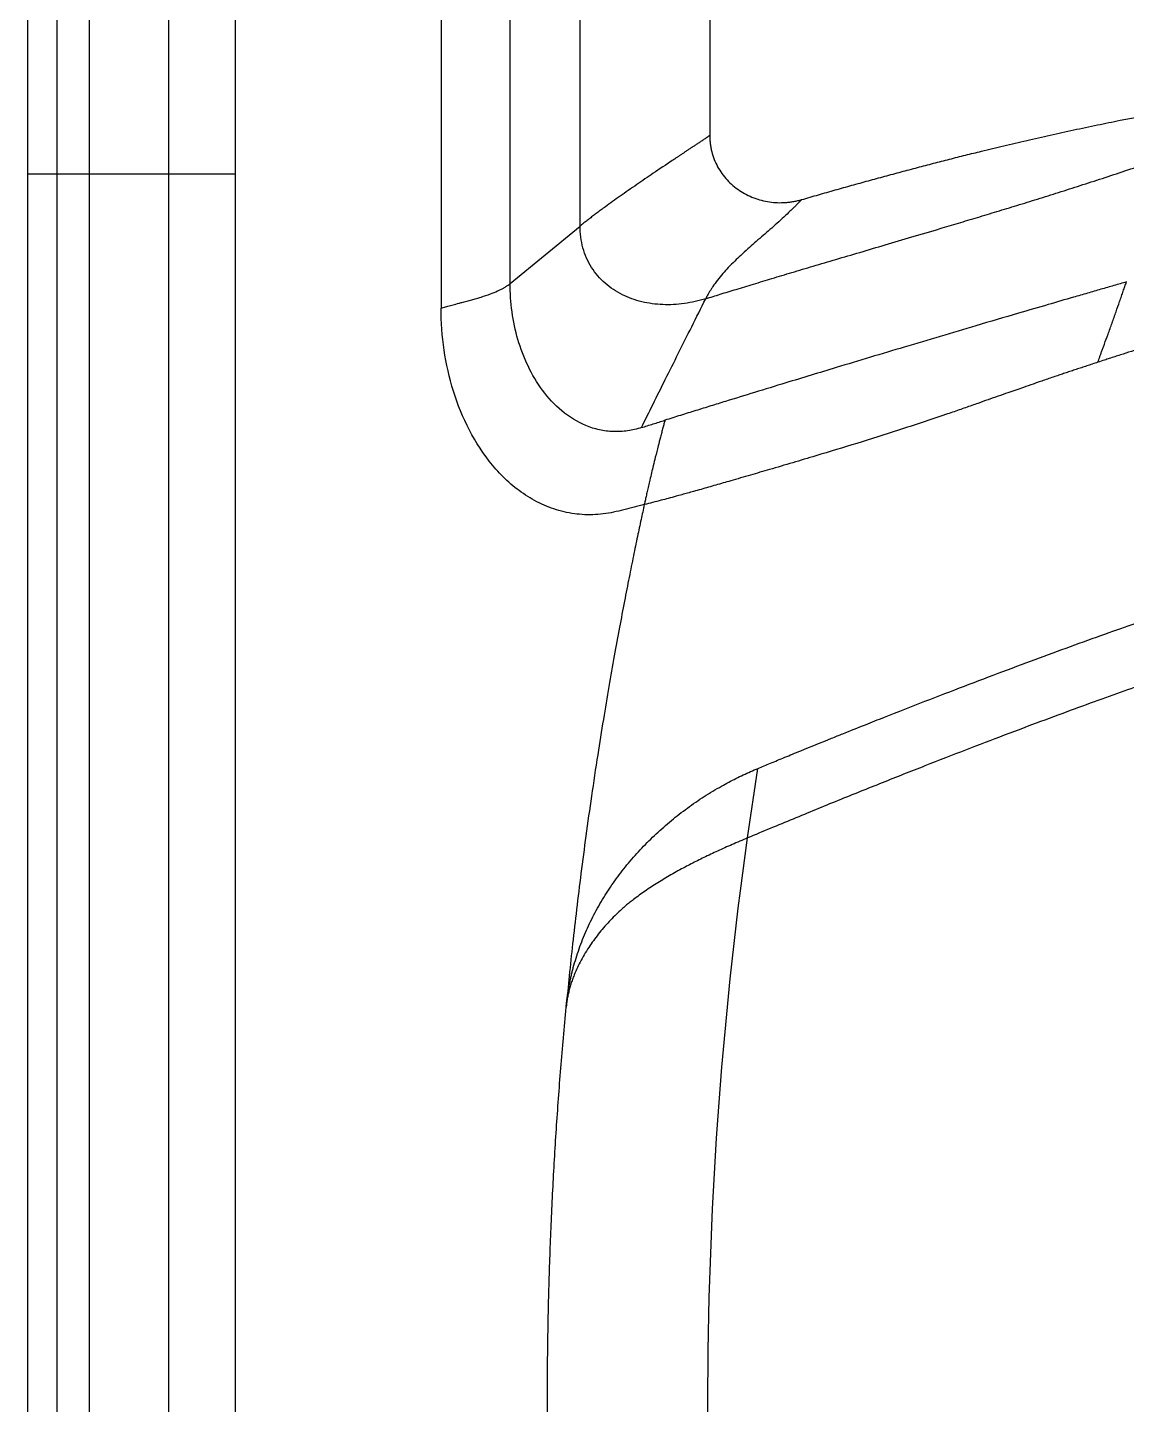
# Model space of a CAD drawing. Extents: x 526 to 610, y 679 to 808.
# Drawn here: x 526.13 to 532.97, y 723.21 to 731.78 of the extents above; entities that cross this region are included whole.
import ezdxf

# ---------------------------------------------------------------- set-up
doc = ezdxf.new("R2010")
doc.units = 0
doc.header["$MEASUREMENT"] = 0
doc.layers.add('1', color=4, linetype='Continuous')

# ---------------------------------------------------------------- blocks, each defined once
blk = doc.blocks.new('JETSETTER LX')
at = {"layer": '1', "color": 4, "linetype": 'Continuous', "lineweight": 25}
for p, q in [((0, 64.9896), (0, 33.9948)), ((0, 33.9948), (0, 3))]:
    blk.add_line(p, q, dxfattribs=at)
at = {"layer": '1', "color": 3, "linetype": 'Continuous', "lineweight": 25}
for p, q in [((0.184, 33.9948), (0.1836, 64.5725)), ((0.3871, 33.9948), (0.3865, 64.2958)), ((0.878, 63.6626), (0.878, 33.9948)), ((1.2959, 33.9948), (1.2959, 63.1537)), ((2.5769, 62.9188), (2.5769, 33.1579)), ((3.0069, 33.9948), (3.0069, 62.9188)), ((3.4432, 33.6687), (3.4432, 40.1638)), ((4.2507, 39.9116), (4.2507, 34.232)), ((0.1836, 3.4171), (0.184, 33.9948)), ((0.3865, 3.6938), (0.3871, 33.9948)), ((0.878, 33.9948), (0.878, 4.327)), ((1.2959, 4.8358), (1.2959, 33.9948)), ((3.0069, 33.3105), (3.0069, 33.9948)), ((3.0069, 33.3105), (3.4432, 33.6687)), ((4.4866, 29.8579), (4.5514, 30.2911)), ((3.3564, 28.8075), (3.356, 28.8034))]:
    blk.add_line(p, q, dxfattribs=at)
for points, knots in [([(4.8235, 33.8333), (4.8584, 33.8434), (4.9281, 33.8636), (5.0323, 33.8932), (5.136, 33.9224), (5.239, 33.9509), (5.3415, 33.9789), (5.4434, 34.0063), (5.5446, 34.0332), (5.6453, 34.0595), (5.7454, 34.0852), (5.8449, 34.1103), (5.9573, 34.1383), (6.0841, 34.169), (6.227, 34.2025), (6.3722, 34.2354), (6.5189, 34.2676), (6.6639, 34.2982), (6.7919, 34.3242), (6.9008, 34.3454), (6.9911, 34.3624), (7.05, 34.3729), (7.0786, 34.378)], [0, 0, 0, 0, 0.0470092, 0.0937059, 0.1400907, 0.1861642, 0.2319269, 0.2773796, 0.3225228, 0.3673572, 0.4118835, 0.4561023, 0.5000143, 0.5615577, 0.6247639, 0.6896327, 0.7539971, 0.8188814, 0.8812324, 0.9227502, 0.9623387, 1, 1, 1, 1]), ([(4.2507, 34.2321), (4.2442, 34.2277), (4.2312, 34.2191), (4.2121, 34.2064), (4.1934, 34.194), (4.1751, 34.1819), (4.1573, 34.17), (4.1399, 34.1585), (4.123, 34.1473), (4.1066, 34.1363), (4.0906, 34.1257), (4.0751, 34.1153), (4.06, 34.1053), (4.0454, 34.0955), (4.0312, 34.086), (3.9817, 34.053), (3.9021, 33.9994), (3.7928, 33.9248), (3.6926, 33.8552), (3.6204, 33.8036), (3.5747, 33.7701), (3.5497, 33.7516), (3.5259, 33.7338), (3.5034, 33.7165), (3.482, 33.6999), (3.4619, 33.684), (3.4494, 33.6738), (3.4432, 33.6687)], [0, 0, 0, 0, 0.0207645, 0.0410824, 0.0609537, 0.0803783, 0.0993563, 0.1178878, 0.1359727, 0.153611, 0.1708028, 0.187548, 0.2038468, 0.2196992, 0.2351051, 0.2500646, 0.3816739, 0.5000157, 0.6293088, 0.7499469, 0.7870523, 0.8236889, 0.8598611, 0.8955735, 0.9308307, 0.9656379, 1, 1, 1, 1]), ([(4.2507, 34.232), (4.2507, 34.2278), (4.2508, 34.2193), (4.2514, 34.2067), (4.2524, 34.1941), (4.2538, 34.1815), (4.2555, 34.169), (4.2577, 34.1566), (4.2602, 34.1442), (4.2661, 34.1196), (4.2777, 34.0833), (4.2992, 34.0375), (4.3262, 33.9946), (4.369, 33.9424), (4.4338, 33.8874), (4.5093, 33.8488), (4.5736, 33.8283), (4.6232, 33.8183), (4.6736, 33.8137), (4.7158, 33.8144), (4.7493, 33.8177), (4.7742, 33.8215), (4.799, 33.8266), (4.8153, 33.831), (4.8235, 33.8333)], [0, 0, 0, 0, 0.015722, 0.031389, 0.047018, 0.062622, 0.078217, 0.093818, 0.109442, 0.125102, 0.187573, 0.250127, 0.312449, 0.375154, 0.49997, 0.624813, 0.687234, 0.749859, 0.812348, 0.874907, 0.906051, 0.937223, 0.96851, 1, 1, 1, 1]), ([(4.2259, 33.2162), (4.2561, 33.2255), (4.3192, 33.2451), (4.4181, 33.2754), (4.5255, 33.3081), (4.6414, 33.343), (4.7658, 33.3803), (4.8986, 33.4198), (5.0398, 33.4616), (5.1894, 33.5058), (5.3474, 33.5524), (5.5138, 33.6016), (5.6657, 33.6466), (5.8016, 33.6872), (5.9198, 33.7227), (6.0414, 33.7596), (6.1662, 33.7977), (6.2943, 33.8373), (6.4258, 33.8785), (6.5604, 33.9213), (6.6983, 33.9659), (6.8393, 34.0124), (6.9835, 34.0609), (7.0804, 34.0945), (7.1294, 34.1114)], [0, 0, 0, 0, 0.031033, 0.064957, 0.10177, 0.141468, 0.18405, 0.229514, 0.27786, 0.329087, 0.383198, 0.440197, 0.500088, 0.539523, 0.580146, 0.621959, 0.664966, 0.709173, 0.754584, 0.801208, 0.849051, 0.898123, 0.948435, 1, 1, 1, 1]), ([(0, 33.9948), (0.0035, 33.9948), (0.0106, 33.9948), (0.0217, 33.9948), (0.0331, 33.9948), (0.045, 33.9948), (0.0572, 33.9948), (0.0698, 33.9948), (0.0827, 33.9948), (0.0961, 33.9948), (0.1098, 33.9948), (0.1239, 33.9948), (0.1384, 33.9948), (0.1532, 33.9948), (0.1684, 33.9948), (0.1788, 33.9948), (0.184, 33.9948)], [0, 0, 0, 0, 0.072384, 0.144622, 0.216714, 0.288659, 0.360457, 0.432108, 0.503611, 0.574967, 0.646176, 0.717237, 0.78815, 0.858915, 0.929532, 1, 1, 1, 1]), ([(0.184, 33.9948), (0.1871, 33.9948), (0.1938, 33.9948), (0.2148, 33.9948), (0.2291, 33.9948), (0.2645, 33.9948), (0.2856, 33.9948), (0.333, 33.9948), (0.3593, 33.9948), (0.3871, 33.9948)], [0, 0, 0, 0, 0.25, 0.25, 0.5, 0.5, 0.75, 0.75, 1, 1, 1, 1]), ([(0.878, 33.9948), (0.9394, 33.9948), (1.0068, 33.9948), (1.1482, 33.9948), (1.222, 33.9948), (1.2959, 33.9948)], [0, 0, 0, 0, 0.5, 0.5, 1, 1, 1, 1]), ([(4.8235, 33.8332), (4.8184, 33.8279), (4.808, 33.8173), (4.7922, 33.8013), (4.7759, 33.7852), (4.7592, 33.7689), (4.7348, 33.7455), (4.7011, 33.7142), (4.6589, 33.6759), (4.6155, 33.6377), (4.5727, 33.6005), (4.5301, 33.5635), (4.487, 33.5255), (4.4456, 33.488), (4.4048, 33.4493), (4.3672, 33.4112), (4.3307, 33.3713), (4.2983, 33.3316), (4.2751, 33.2994), (4.2598, 33.2759), (4.2501, 33.2603), (4.2413, 33.245), (4.2331, 33.2303), (4.2283, 33.2209), (4.2259, 33.2162)], [0, 0, 0, 0, 0.024046, 0.0485699, 0.0735716, 0.0990511, 0.1250083, 0.1844279, 0.2500105, 0.3125123, 0.3750166, 0.4375228, 0.5000275, 0.5665673, 0.6250322, 0.6905309, 0.7500169, 0.8142305, 0.8749826, 0.9002879, 0.9254183, 0.9503992, 0.9752533, 1, 1, 1, 1]), ([(4.2259, 33.2162), (4.1821, 33.2026), (4.0927, 33.1822), (3.9575, 33.175), (3.8263, 33.1928), (3.7039, 33.2365), (3.6319, 33.2839), (3.5671, 33.3406), (3.5383, 33.3737), (3.4912, 33.448), (3.4729, 33.4894), (3.4489, 33.5768), (3.4432, 33.6228), (3.4432, 33.6687)], [0, 0, 0, 0, 0.125, 0.25, 0.375, 0.5, 0.625, 0.625, 0.75, 0.75, 0.875, 0.875, 1, 1, 1, 1]), ([(2.5769, 33.1579), (2.5814, 33.1592), (2.5906, 33.1618), (2.6048, 33.1658), (2.6198, 33.1699), (2.6356, 33.1742), (2.6521, 33.1786), (2.6694, 33.1832), (2.6873, 33.188), (2.71, 33.194), (2.737, 33.2013), (2.7677, 33.2096), (2.7976, 33.218), (2.8374, 33.2299), (2.8826, 33.2449), (2.9219, 33.2606), (2.9479, 33.273), (2.9649, 33.282), (2.9803, 33.2913), (2.9944, 33.3007), (3.0027, 33.3073), (3.0069, 33.3105)], [0, 0, 0, 0, 0.025848, 0.05322, 0.082118, 0.11254, 0.144488, 0.177962, 0.212962, 0.249488, 0.312038, 0.374571, 0.437492, 0.499965, 0.63389, 0.750377, 0.802875, 0.854071, 0.903981, 0.952618, 1, 1, 1, 1]), ([(3.825, 32.4133), (3.7969, 32.4045), (3.7393, 32.3912), (3.6509, 32.3861), (3.5629, 32.397), (3.5066, 32.4147), (3.425, 32.4482), (3.3745, 32.4798), (3.2842, 32.555), (3.204, 32.6423), (3.1139, 32.7949), (3.0723, 32.9054), (3.0227, 33.0749), (3.0069, 33.1928), (3.0069, 33.3105)], [0, 0, 0, 0, 0.0625, 0.125, 0.1875, 0.25, 0.25, 0.375, 0.375, 0.5, 0.625, 0.75, 0.75, 1, 1, 1, 1]), ([(6.8474, 33.3206), (6.8345, 33.3169), (6.8085, 33.3095), (6.769, 33.2981), (6.7288, 33.2865), (6.6879, 33.2748), (6.6462, 33.2627), (6.6038, 33.2505), (6.5607, 33.238), (6.4794, 33.2144), (6.3514, 33.1772), (6.1492, 33.1181), (5.8525, 33.0308), (5.474, 32.9184), (5.0774, 32.7992), (4.765, 32.7042), (4.5347, 32.6337), (4.3788, 32.5857), (4.2568, 32.548), (4.1634, 32.5191), (4.0681, 32.4894), (4.0039, 32.4694), (3.9715, 32.4593)], [0, 0, 0, 0, 0.014662, 0.029534, 0.044617, 0.05991, 0.075412, 0.091125, 0.107048, 0.12318, 0.180814, 0.246934, 0.341359, 0.496136, 0.641065, 0.747346, 0.812804, 0.873537, 0.904221, 0.935527, 0.967454, 1, 1, 1, 1]), ([(6.669, 32.8203), (6.6709, 32.8255), (6.6747, 32.8365), (6.6807, 32.8534), (6.6873, 32.8716), (6.6944, 32.8911), (6.702, 32.9118), (6.7148, 32.9466), (6.7335, 32.9978), (6.7579, 33.0652), (6.7819, 33.1333), (6.8013, 33.1889), (6.8161, 33.2314), (6.827, 33.2628), (6.8374, 33.2924), (6.8441, 33.3113), (6.8474, 33.3206)], [0, 0, 0, 0, 0.0298634, 0.0622055, 0.0970267, 0.1343269, 0.1741066, 0.2163672, 0.3357773, 0.4723116, 0.6122951, 0.741937, 0.810334, 0.8761332, 0.9393511, 1, 1, 1, 1]), ([(8.2644, 33.3031), (8.2613, 33.3019), (8.2555, 33.2996), (8.2467, 33.2965), (8.2384, 33.2937), (8.2306, 33.2911), (8.2234, 33.2888), (8.2098, 33.2847), (8.1896, 33.2789), (8.1606, 33.2711), (8.1304, 33.2634), (8.0869, 33.2524), (8.0041, 33.2314), (7.8651, 33.1919), (7.6714, 33.134), (7.4518, 33.0681), (7.2104, 32.9942), (6.9916, 32.925), (6.844, 32.8774), (6.7747, 32.8548), (6.7419, 32.8441), (6.7068, 32.8326), (6.6832, 32.8248), (6.6692, 32.8203)], [0, 0, 0, 0, 0.012758, 0.024601, 0.03552, 0.045507, 0.054556, 0.062662, 0.095519, 0.125305, 0.157454, 0.187785, 0.250126, 0.374969, 0.500202, 0.622853, 0.750216, 0.875108, 0.937553, 0.953064, 0.968777, 0.981526, 1, 1, 1, 1]), ([(3.825, 32.4133), (3.8492, 32.4621), (3.8988, 32.5621), (3.9753, 32.7156), (4.0556, 32.8764), (4.1395, 33.0442), (4.1967, 33.1581), (4.2259, 33.2162)], [0, 0, 0, 0, 0.181344, 0.372319, 0.572666, 0.782038, 1, 1, 1, 1]), ([(3.8429, 31.9338), (3.8005, 31.923), (3.7581, 31.9124), (3.6944, 31.8965), (3.6733, 31.8911), (3.6305, 31.8821), (3.6089, 31.8785), (3.5437, 31.8706), (3.4559, 31.8678), (3.3258, 31.8888), (3.2019, 31.9337), (3.0877, 31.9992), (2.9853, 32.0818), (2.9253, 32.1458), (2.8415, 32.2467), (2.7938, 32.3206), (2.713, 32.4758), (2.647, 32.6386), (2.5896, 32.8955), (2.5769, 33.0704), (2.5769, 33.1579)], [0, 0, 0, 0, 0.0625, 0.0625, 0.09375, 0.09375, 0.125, 0.125, 0.1875, 0.25, 0.3125, 0.375, 0.4375, 0.5, 0.5, 0.625, 0.625, 0.75, 0.875, 1, 1, 1, 1]), ([(6.6692, 32.8202), (6.6577, 32.8164), (6.6349, 32.8089), (6.6008, 32.7977), (6.5673, 32.7867), (6.5346, 32.7758), (6.5025, 32.7652), (6.4711, 32.7547), (6.4404, 32.7444), (6.4077, 32.7334), (6.3734, 32.7218), (6.3435, 32.7115), (6.3207, 32.7036), (6.3055, 32.6983), (6.2919, 32.6936), (6.279, 32.6892), (6.2505, 32.6794), (6.21, 32.6655), (6.1578, 32.6474), (6.1051, 32.6291), (6.0474, 32.6089), (5.9849, 32.5869), (5.9429, 32.5719), (5.9217, 32.5644)], [0, 0, 0, 0, 0.048718, 0.096279, 0.142684, 0.187931, 0.23202, 0.27495, 0.316721, 0.357333, 0.408153, 0.455612, 0.477741, 0.499867, 0.516631, 0.532358, 0.551182, 0.63041, 0.693243, 0.757307, 0.837646, 0.918545, 1, 1, 1, 1]), ([(5.9217, 32.5644), (5.9091, 32.5599), (5.8834, 32.5508), (5.8442, 32.5371), (5.804, 32.5231), (5.7628, 32.509), (5.6863, 32.4829), (5.5746, 32.4454), (5.3909, 32.3855), (5.1705, 32.3159), (4.9024, 32.2342), (4.6805, 32.1687), (4.5032, 32.1172), (4.3916, 32.0849), (4.2888, 32.0552), (4.2116, 32.0332), (4.1532, 32.0166), (4.1013, 32.002), (4.0486, 31.9876), (3.9937, 31.9727), (3.9451, 31.9598), (3.8955, 31.9469), (3.8602, 31.9381), (3.8429, 31.9338)], [0, 0, 0, 0, 0.019684, 0.03982, 0.060409, 0.081448, 0.102936, 0.176961, 0.250016, 0.376798, 0.500001, 0.636618, 0.692134, 0.749997, 0.793495, 0.836325, 0.857887, 0.87501, 0.908708, 0.931275, 0.951255, 0.976125, 1, 1, 1, 1]), ([(3.825, 32.4133), (3.8494, 32.4209), (3.8738, 32.4286), (3.9227, 32.444), (3.9471, 32.4516), (3.9715, 32.4593)], [0, 0, 0, 0, 0.5, 0.5, 1, 1, 1, 1]), ([(3.9715, 32.4593), (3.9705, 32.4556), (3.9685, 32.4482), (3.9653, 32.4366), (3.9621, 32.4244), (3.9586, 32.4115), (3.955, 32.398), (3.9513, 32.3837), (3.9474, 32.3688), (3.9402, 32.3414), (3.9285, 32.2961), (3.9135, 32.2365), (3.8961, 32.1659), (3.8817, 32.1054), (3.8692, 32.051), (3.8614, 32.0168), (3.8544, 31.986), (3.8484, 31.9587), (3.8446, 31.9417), (3.8429, 31.9338)], [0, 0, 0, 0, 0.028219, 0.057323, 0.087307, 0.118161, 0.149875, 0.182439, 0.215844, 0.250077, 0.362961, 0.500051, 0.59642, 0.749947, 0.811813, 0.86785, 0.917944, 0.962015, 1, 1, 1, 1]), ([(3.8429, 31.9338), (3.8363, 31.9031), (3.822, 31.837), (3.7995, 31.7308), (3.7746, 31.6105), (3.7475, 31.4761), (3.7184, 31.3276), (3.6875, 31.1649), (3.655, 30.988), (3.6214, 30.7968), (3.5868, 30.5914), (3.5504, 30.3637), (3.5141, 30.1223), (3.4793, 29.8757), (3.4484, 29.6402), (3.4209, 29.416), (3.3967, 29.2031), (3.3752, 29.0016), (3.3626, 28.8709), (3.3564, 28.8075)], [0, 0, 0, 0, 0.0297858, 0.0640745, 0.1028678, 0.1461667, 0.193972, 0.2462832, 0.303099, 0.3644166, 0.4302313, 0.5005366, 0.5828697, 0.6615458, 0.736561, 0.8079133, 0.8756026, 0.9396306, 1, 1, 1, 1]), ([(4.5515, 30.2912), (4.5641, 30.2964), (4.5902, 30.3072), (4.6306, 30.3239), (4.6737, 30.3416), (4.7194, 30.3604), (4.7678, 30.3802), (4.8652, 30.42), (4.9699, 30.4624), (5.104, 30.5164), (5.214, 30.5603), (5.3853, 30.6283), (5.677, 30.7426), (6.0824, 30.8975), (6.4602, 31.0369), (6.7373, 31.1363), (6.9335, 31.2054), (7.1122, 31.2671), (7.2495, 31.3135), (7.3497, 31.3469), (7.4209, 31.3704), (7.4864, 31.3918), (7.5367, 31.408), (7.5746, 31.4202), (7.6021, 31.429), (7.6282, 31.4373), (7.6527, 31.445), (7.6758, 31.4523), (7.6974, 31.4591), (7.7176, 31.4654), (7.7299, 31.4692), (7.736, 31.4711)], [0, 0, 0, 0, 0.008814, 0.018268, 0.028362, 0.039099, 0.050481, 0.06251, 0.108021, 0.125014, 0.158739, 0.187522, 0.250025, 0.374977, 0.499925, 0.564058, 0.624933, 0.68868, 0.749935, 0.781855, 0.813336, 0.844373, 0.874962, 0.890823, 0.906621, 0.922353, 0.93802, 0.953618, 0.969149, 0.98461, 1, 1, 1, 1]), ([(7.6364, 31.0466), (7.5857, 31.0303), (7.4628, 30.9901), (7.2163, 30.9071), (6.9068, 30.7994), (6.5329, 30.6648), (6.241, 30.556), (5.9295, 30.4378), (5.7638, 30.374), (5.5036, 30.2719), (5.3263, 30.2018), (5.0512, 30.0912), (4.7701, 29.9762), (4.581, 29.8975), (4.4866, 29.8579)], [0, 0, 0, 0, 0.125, 0.25, 0.375, 0.5, 0.625, 0.625, 0.75, 0.75, 0.8125, 0.875, 0.9375, 1, 1, 1, 1]), ([(3.3564, 28.8075), (3.3572, 28.8156), (3.3589, 28.832), (3.3619, 28.8565), (3.3653, 28.8809), (3.3692, 28.9053), (3.3734, 28.9297), (3.378, 28.954), (3.3831, 28.9784), (3.3886, 29.0026), (3.3944, 29.0269), (3.4089, 29.0824), (3.4358, 29.1688), (3.4813, 29.283), (3.5356, 29.3941), (3.5976, 29.5009), (3.6674, 29.6039), (3.7439, 29.7021), (3.8272, 29.7959), (3.9164, 29.8843), (4.0112, 29.9676), (4.1111, 30.0451), (4.2156, 30.1166), (4.3024, 30.1689), (4.369, 30.2053), (4.4141, 30.2286), (4.4596, 30.2507), (4.5053, 30.2717), (4.5361, 30.2847), (4.5515, 30.2912)], [0, 0, 0, 0, 0.012276, 0.024563, 0.036863, 0.049178, 0.061513, 0.073869, 0.086249, 0.098657, 0.111095, 0.123566, 0.184438, 0.246245, 0.307205, 0.369252, 0.430716, 0.493207, 0.555368, 0.618322, 0.68122, 0.744563, 0.808158, 0.871806, 0.897548, 0.923223, 0.948847, 0.974434, 1, 1, 1, 1]), ([(4.4866, 29.8579), (4.4704, 29.8511), (4.4383, 29.8375), (4.391, 29.817), (4.345, 29.7966), (4.3004, 29.7764), (4.2571, 29.7562), (4.2151, 29.7362), (4.1745, 29.7162), (4.1353, 29.6963), (4.0799, 29.6675), (4.0101, 29.6291), (3.9269, 29.5794), (3.8487, 29.5281), (3.7903, 29.4861), (3.7504, 29.4549), (3.7265, 29.4351), (3.6985, 29.4106), (3.6669, 29.3811), (3.6196, 29.3334), (3.5636, 29.2697), (3.5018, 29.1863), (3.4483, 29.0983), (3.4144, 29.0264), (3.3953, 28.9761), (3.3856, 28.9477), (3.3773, 28.9194), (3.3701, 28.8912), (3.3643, 28.8632), (3.3596, 28.8353), (3.3575, 28.8167), (3.3564, 28.8075)], [0, 0, 0, 0, 0.032671, 0.064543, 0.095624, 0.12592, 0.155434, 0.184167, 0.212119, 0.239293, 0.26569, 0.327945, 0.386876, 0.44543, 0.501204, 0.52014, 0.539321, 0.558761, 0.589012, 0.619437, 0.683415, 0.746057, 0.811609, 0.874094, 0.892949, 0.911469, 0.92968, 0.947609, 0.965286, 0.982739, 1, 1, 1, 1]), ([(4.4828, 22.8054), (4.3206, 23.9735), (4.2387, 25.1527), (4.2395, 27.5111), (4.3223, 28.6902), (4.4866, 29.8579)], [0, 0, 0, 0, 0.5, 0.5, 1, 1, 1, 1]), ([(3.3542, 23.8572), (3.351, 23.8916), (3.3447, 23.9603), (3.3357, 24.0633), (3.3271, 24.1664), (3.3188, 24.2695), (3.311, 24.3725), (3.3036, 24.4756), (3.2966, 24.5787), (3.29, 24.6817), (3.2838, 24.7848), (3.278, 24.8879), (3.2726, 24.991), (3.2676, 25.0941), (3.263, 25.1972), (3.2588, 25.3003), (3.255, 25.4034), (3.2516, 25.5065), (3.2486, 25.6096), (3.2461, 25.7127), (3.2439, 25.8158), (3.2421, 25.9189), (3.2407, 26.022), (3.2398, 26.1252), (3.2392, 26.2283), (3.239, 26.3606), (3.2396, 26.522), (3.2417, 26.7125), (3.2452, 26.903), (3.2501, 27.0933), (3.2563, 27.2836), (3.264, 27.4739), (3.273, 27.664), (3.2833, 27.8541), (3.2951, 28.0441), (3.3082, 28.2341), (3.3227, 28.4239), (3.3385, 28.6137), (3.3502, 28.7401), (3.356, 28.8034)], [0, 0, 0, 0, 0.020892, 0.041777, 0.062657, 0.08353, 0.104397, 0.125259, 0.146116, 0.166968, 0.187816, 0.20866, 0.2295, 0.250336, 0.27117, 0.292, 0.312828, 0.333654, 0.354478, 0.3753, 0.396121, 0.416941, 0.43776, 0.45858, 0.479399, 0.500218, 0.538696, 0.577161, 0.615616, 0.654061, 0.692499, 0.730933, 0.769364, 0.807794, 0.846225, 0.884659, 0.923098, 0.961544, 1, 1, 1, 1])]:
    blk.add_open_spline(points, degree=3, knots=knots, dxfattribs=at)
blk.add_open_spline([(0.3871, 33.9948), (0.5484, 33.9948), (0.7121, 33.9948), (0.878, 33.9948)], degree=3, dxfattribs=at)

msp = doc.modelspace()

# ---------------------------------------------------------------- block references
at = {"layer": '1'}
msp.add_blockref('JETSETTER LX', (526.127, 696.8772), dxfattribs=at)

doc.saveas('drawing.dxf')
